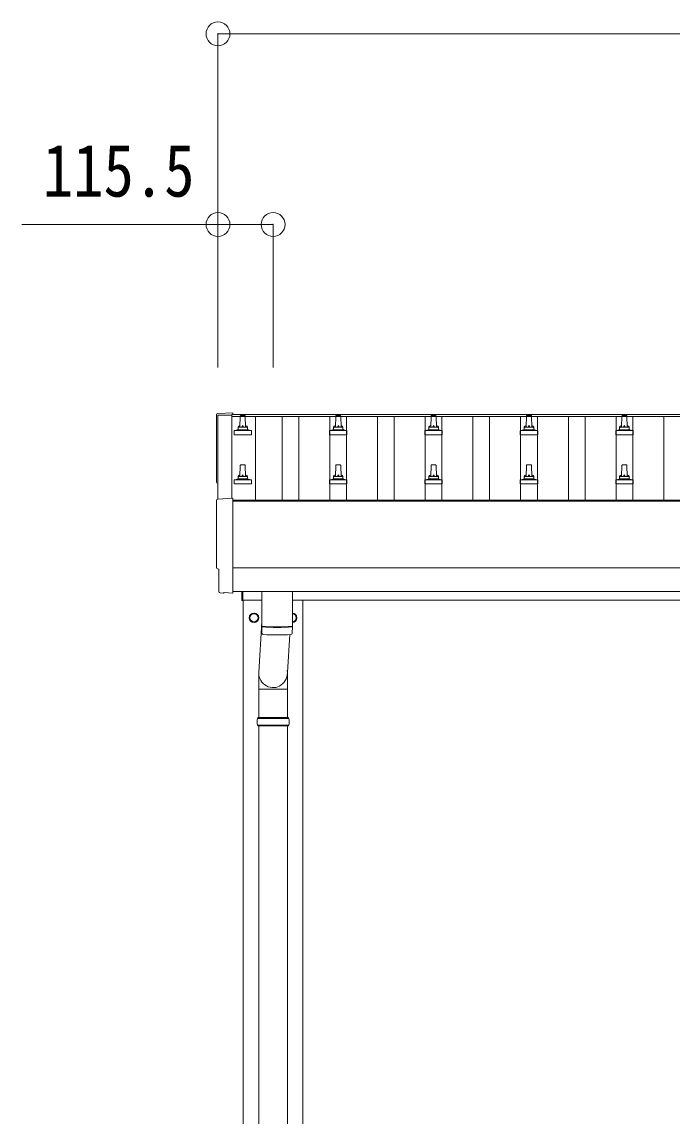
# Model space of a CAD drawing. Units: millimetres at full size, sheet at 1:50; details may follow other scales. Extents: x -14053 to 14053, y -9700 to 9700.
# Drawn here: x -10314 to -8951, y 2114 to 4409 of the extents above; entities that cross this region are included whole.
import ezdxf
from ezdxf.enums import TextEntityAlignment as Align

# ---------------------------------------------------------------- set-up
doc = ezdxf.new("R2010")
doc.units = ezdxf.units.MM
doc.header["$LTSCALE"] = 50
doc.header["$PDMODE"] = 32
doc.header["$PDSIZE"] = 50
for name, color, linetype, lineweight in [('0-2_建具', 4, 'Continuous', 9), ('0-5_仕上げ', 5, 'Continuous', 5), ('0-8_外構', 6, 'Continuous', 9), ('0-9_敷地', 7, 'Continuous', 9)]:
    doc.layers.add(name, color=color, linetype=linetype, lineweight=lineweight)
doc.styles.add('ＭＳ ゴシック', font='')
doc.styles.get('ＭＳ ゴシック').set_extended_font_data('MS Gothic')

msp = doc.modelspace()

# ---------------------------------------------------------------- linework, layer by layer
at = {"layer": '0-2_建具'}
for p, q in [((-9902.79, 3408.17), (-9902.79, 3584.21)), ((-9902.79, 3584.21), (-9873.79, 3584.21)), ((-9873.79, 3585.18), (-4473.29, 3585.18)), ((-9873.79, 3585.18), (-9873.79, 3581.59)), ((-9873.79, 3584.21), (-9873.79, 3409.69)), ((-9873.79, 3581.59), (-4450.79, 3581.59)), ((-9871.79, 3405.57), (-4473.29, 3405.57)), ((-9871.79, 3403.68), (-4450.79, 3403.68)), ((-4473.29, 3263.79), (-9871.79, 3263.79)), ((-9871.79, 3213.97), (-4473.29, 3213.97)), ((-9852.79, 3195.56), (-9852.79, 3213.87)), ((-9850.79, 3213.87), (-9850.79, 3195.56)), ((-9891.42, 3210.94), (-9898.34, 3211.3)), ((-9871.79, 3211.94), (-9871.79, 3210.94)), ((-9850.79, 3195.56), (-9852.79, 3195.56)), ((-9850.79, 3196.06), (-9810.79, 3196.06)), ((-9849.79, 3196.06), (-9849.79, 341.06)), ((-4465.79, 3196.06), (-9746.79, 3196.06)), ((-9724.79, 341.06), (-9724.79, 3196.06)), ((-9818.7, 3159.31), (-9818.8, 3159.31)), ((-9818.7, 3158.81), (-9818.8, 3158.81))]:
    msp.add_line(p, q, dxfattribs=at)
for points in [[(-9903.36, 3587.58), (-9871.79, 3589.23), (-9871.79, 3585.18)], [(-9903.36, 3408.14), (-9871.79, 3409.8), (-9871.79, 3211.94)], [(-9901.18, 3214.29), (-9901.18, 3261.32), (-9901.78, 3261.32)], [(-9890.68, 3211.21), (-9890.02, 3211.84), (-9871.79, 3210.94)], [(-9746.79, 3168.59), (-9738.79, 3163.97), (-9738.79, 3154.16), (-9746.79, 3149.54)]]:
    msp.add_lwpolyline(points, dxfattribs=at)
msp.add_lwpolyline([(-9827.29, 3168.88), (-9835.79, 3163.97), (-9835.79, 3154.16), (-9827.29, 3149.25), (-9818.79, 3154.16), (-9818.79, 3163.97)], close=True, dxfattribs=at)
for radius in [10, 8.5]:
    msp.add_circle((-9827.29, 3159.06), radius, dxfattribs=at)
for centre, radius, start, end in [((-9747.29, 3159.06), 10, 272.86598, 87.13402), ((-9827.29, 3159.06), 8.6, 171.25399, 188.74601), ((-9827.29, 3159.06), 8.6, 111.25399, 128.74601), ((-9827.29, 3159.06), 8.6, 231.25399, 248.74601), ((-9827.29, 3159.06), 8.6, 51.25399, 68.74601), ((-9827.29, 3159.06), 8.6, 291.25399, 308.74601), ((-9827.29, 3159.06), 8.6, 1.66581, 8.74601), ((-9827.29, 3159.06), 8.6, 351.25399, 358.33419), ((-9747.29, 3159.06), 8.5, 273.37229, 86.62771), ((-9747.29, 3159.06), 8.6, 51.25399, 68.74601), ((-9747.29, 3159.06), 8.6, 291.25399, 308.74601), ((-9747.29, 3159.06), 8.6, 351.25399, 8.74601)]:
    msp.add_arc(centre, radius, start, end, dxfattribs=at)
for centre, major_axis, ratio, start_param, end_param in [((-9903.21, 3584.58), (-3, 0), 0.99863, 4.7647489, 6.2979817), ((-14669.07, 3514.16), (4763.38, 0), 0.99863, 6.2686928, 6.2979817), ((-9901.78, 3445.16), (-4.41, 0), 0.99863, 6.2686928, 7.6252171), ((-9903.21, 3405.15), (-3, 0), 0.99863, 4.7647489, 6.2979817), ((-14669.07, 3334.72), (4763.38, 0), 0.99863, 6.2686928, 6.2979817), ((-9901.78, 3265.72), (-4.41, 0), 0.99863, 6.2686928, 7.8539816), ((-9898.18, 3214.3), (-2.18, -2.07), 0.9974, 5.5252311, 7.0411395), ((-9891.37, 3211.94), (-0.727, -0.69), 0.9974, 0.7579542, 1.5707963)]:
    msp.add_ellipse(centre, major_axis=major_axis, ratio=ratio, start_param=start_param, end_param=end_param, dxfattribs=at)
at = {"layer": '0-5_仕上げ'}
for p, q in [((-9856.79, 3558.66), (-9856.07, 3582.18)), ((-9855.07, 3583.16), (-9846.52, 3583.16)), ((-9845.52, 3582.18), (-9844.79, 3558.66)), ((-9656.79, 3558.66), (-9656.07, 3582.18)), ((-9655.07, 3583.16), (-9646.52, 3583.16)), ((-9645.52, 3582.18), (-9644.79, 3558.66)), ((-9456.79, 3558.66), (-9456.07, 3582.18)), ((-9455.07, 3583.16), (-9446.52, 3583.16)), ((-9445.52, 3582.18), (-9444.79, 3558.66)), ((-9256.79, 3558.66), (-9256.07, 3582.18)), ((-9255.07, 3583.16), (-9246.52, 3583.16)), ((-9245.52, 3582.18), (-9244.79, 3558.66)), ((-9056.79, 3558.66), (-9056.07, 3582.18)), ((-9055.07, 3583.16), (-9046.52, 3583.16)), ((-9045.52, 3582.18), (-9044.79, 3558.66)), ((-9860.79, 3554.45), (-9860.79, 3558.66)), ((-9859.79, 3558.66), (-9841.79, 3558.66)), ((-9840.79, 3554.45), (-9840.79, 3558.66)), ((-9660.79, 3554.45), (-9660.79, 3558.66)), ((-9659.79, 3558.66), (-9641.79, 3558.66)), ((-9640.79, 3554.45), (-9640.79, 3558.66)), ((-9460.79, 3554.45), (-9460.79, 3558.66)), ((-9459.79, 3558.66), (-9441.79, 3558.66)), ((-9440.79, 3554.45), (-9440.79, 3558.66)), ((-9260.79, 3554.45), (-9260.79, 3558.66)), ((-9259.79, 3558.66), (-9241.79, 3558.66)), ((-9240.79, 3554.45), (-9240.79, 3558.66)), ((-9060.79, 3554.45), (-9060.79, 3558.66)), ((-9059.79, 3558.66), (-9041.79, 3558.66)), ((-9040.79, 3554.45), (-9040.79, 3558.66)), ((-9869.04, 3543.16), (-9869.04, 3550.87)), ((-9832.54, 3543.16), (-9869.04, 3543.16)), ((-9868.66, 3551.66), (-9832.92, 3551.66)), ((-9868.28, 3551.84), (-9861.56, 3553.47)), ((-9861.17, 3553.66), (-9840.41, 3553.66)), ((-9833.31, 3551.84), (-9840.03, 3553.47)), ((-9832.54, 3543.16), (-9832.54, 3550.87)), ((-9669.04, 3543.16), (-9669.04, 3550.87)), ((-9632.54, 3543.16), (-9669.04, 3543.16)), ((-9668.66, 3551.66), (-9632.92, 3551.66)), ((-9668.28, 3551.84), (-9661.56, 3553.47)), ((-9661.17, 3553.66), (-9640.41, 3553.66)), ((-9633.31, 3551.84), (-9640.03, 3553.47)), ((-9632.54, 3543.16), (-9632.54, 3550.87)), ((-9469.04, 3543.16), (-9469.04, 3550.87)), ((-9432.54, 3543.16), (-9469.04, 3543.16)), ((-9468.66, 3551.66), (-9432.92, 3551.66)), ((-9468.28, 3551.84), (-9461.56, 3553.47)), ((-9461.17, 3553.66), (-9440.41, 3553.66)), ((-9433.31, 3551.84), (-9440.03, 3553.47)), ((-9432.54, 3543.16), (-9432.54, 3550.87)), ((-9269.04, 3543.16), (-9269.04, 3550.87)), ((-9232.54, 3543.16), (-9269.04, 3543.16)), ((-9268.66, 3551.66), (-9232.92, 3551.66)), ((-9268.28, 3551.84), (-9261.56, 3553.47)), ((-9261.17, 3553.66), (-9240.41, 3553.66)), ((-9233.31, 3551.84), (-9240.03, 3553.47)), ((-9232.54, 3543.16), (-9232.54, 3550.87)), ((-9069.04, 3543.16), (-9069.04, 3550.87)), ((-9032.54, 3543.16), (-9069.04, 3543.16)), ((-9068.66, 3551.66), (-9032.92, 3551.66)), ((-9068.28, 3551.84), (-9061.56, 3553.47)), ((-9061.17, 3553.66), (-9040.41, 3553.66)), ((-9033.31, 3551.84), (-9040.03, 3553.47)), ((-9032.54, 3543.16), (-9032.54, 3550.87)), ((-9856.79, 3455.33), (-9856.07, 3478.85)), ((-9855.07, 3479.83), (-9846.52, 3479.83)), ((-9845.52, 3478.85), (-9844.79, 3455.33)), ((-9656.79, 3455.33), (-9656.07, 3478.85)), ((-9655.07, 3479.83), (-9646.52, 3479.83)), ((-9645.52, 3478.85), (-9644.79, 3455.33)), ((-9456.79, 3455.33), (-9456.07, 3478.85)), ((-9455.07, 3479.83), (-9446.52, 3479.83)), ((-9445.52, 3478.85), (-9444.79, 3455.33)), ((-9256.79, 3455.33), (-9256.07, 3478.85)), ((-9255.07, 3479.83), (-9246.52, 3479.83)), ((-9245.52, 3478.85), (-9244.79, 3455.33)), ((-9056.79, 3455.33), (-9056.07, 3478.85)), ((-9055.07, 3479.83), (-9046.52, 3479.83)), ((-9045.52, 3478.85), (-9044.79, 3455.33)), ((-9869.04, 3439.83), (-9869.04, 3447.54)), ((-9868.66, 3448.33), (-9832.92, 3448.33)), ((-9868.28, 3448.51), (-9861.56, 3450.14)), ((-9861.17, 3450.33), (-9840.41, 3450.33)), ((-9860.79, 3451.11), (-9860.79, 3455.33)), ((-9859.79, 3455.33), (-9841.79, 3455.33)), ((-9840.79, 3451.11), (-9840.79, 3455.33)), ((-9833.31, 3448.51), (-9840.03, 3450.14)), ((-9832.54, 3439.83), (-9832.54, 3447.54)), ((-9669.04, 3439.83), (-9669.04, 3447.54)), ((-9668.66, 3448.33), (-9632.92, 3448.33)), ((-9668.28, 3448.51), (-9661.56, 3450.14)), ((-9661.17, 3450.33), (-9640.41, 3450.33)), ((-9660.79, 3451.11), (-9660.79, 3455.33)), ((-9659.79, 3455.33), (-9641.79, 3455.33)), ((-9640.79, 3451.11), (-9640.79, 3455.33)), ((-9633.31, 3448.51), (-9640.03, 3450.14)), ((-9632.54, 3439.83), (-9632.54, 3447.54)), ((-9469.04, 3439.83), (-9469.04, 3447.54)), ((-9468.66, 3448.33), (-9432.92, 3448.33)), ((-9468.28, 3448.51), (-9461.56, 3450.14)), ((-9461.17, 3450.33), (-9440.41, 3450.33)), ((-9460.79, 3451.11), (-9460.79, 3455.33)), ((-9459.79, 3455.33), (-9441.79, 3455.33)), ((-9440.79, 3451.11), (-9440.79, 3455.33)), ((-9433.31, 3448.51), (-9440.03, 3450.14)), ((-9432.54, 3439.83), (-9432.54, 3447.54)), ((-9269.04, 3439.83), (-9269.04, 3447.54)), ((-9268.66, 3448.33), (-9232.92, 3448.33)), ((-9268.28, 3448.51), (-9261.56, 3450.14)), ((-9261.17, 3450.33), (-9240.41, 3450.33)), ((-9260.79, 3451.11), (-9260.79, 3455.33)), ((-9259.79, 3455.33), (-9241.79, 3455.33)), ((-9240.79, 3451.11), (-9240.79, 3455.33)), ((-9233.31, 3448.51), (-9240.03, 3450.14)), ((-9232.54, 3439.83), (-9232.54, 3447.54)), ((-9069.04, 3439.83), (-9069.04, 3447.54)), ((-9068.66, 3448.33), (-9032.92, 3448.33)), ((-9068.28, 3448.51), (-9061.56, 3450.14)), ((-9061.17, 3450.33), (-9040.41, 3450.33)), ((-9060.79, 3451.11), (-9060.79, 3455.33)), ((-9059.79, 3455.33), (-9041.79, 3455.33)), ((-9040.79, 3451.11), (-9040.79, 3455.33)), ((-9033.31, 3448.51), (-9040.03, 3450.14)), ((-9032.54, 3439.83), (-9032.54, 3447.54)), ((-9832.54, 3439.83), (-9869.04, 3439.83)), ((-9632.54, 3439.83), (-9669.04, 3439.83)), ((-9432.54, 3439.83), (-9469.04, 3439.83)), ((-9232.54, 3439.83), (-9269.04, 3439.83)), ((-9032.54, 3439.83), (-9069.04, 3439.83))]:
    msp.add_line(p, q, dxfattribs=at)
at = {"layer": '0-5_仕上げ', "color": 4, "lineweight": 9}
for p, q in [((-9824.29, 3581.59), (-9824.29, 3405.57)), ((-9768.29, 3405.57), (-9768.29, 3581.59)), ((-9733.29, 3405.57), (-9733.29, 3581.59)), ((-9668.29, 3405.57), (-9668.29, 3581.59)), ((-9633.29, 3405.57), (-9633.29, 3581.59)), ((-9568.29, 3405.57), (-9568.29, 3581.59)), ((-9533.29, 3405.57), (-9533.29, 3581.59)), ((-9468.29, 3405.57), (-9468.29, 3581.59)), ((-9433.29, 3405.57), (-9433.29, 3581.59)), ((-9368.29, 3405.57), (-9368.29, 3581.59)), ((-9333.29, 3405.57), (-9333.29, 3581.59)), ((-9268.29, 3405.57), (-9268.29, 3581.59)), ((-9233.29, 3405.57), (-9233.29, 3581.59)), ((-9168.29, 3405.57), (-9168.29, 3581.59)), ((-9133.29, 3405.57), (-9133.29, 3581.59)), ((-9068.29, 3405.57), (-9068.29, 3581.59)), ((-9033.29, 3405.57), (-9033.29, 3581.59)), ((-8968.29, 3405.57), (-8968.29, 3581.59))]:
    msp.add_line(p, q, dxfattribs=at)
at = {"layer": '0-5_仕上げ'}
for centre, radius, start, end in [((-9855.07, 3582.16), 1, 90, 178.60509), ((-9846.52, 3582.16), 1, 1.39491, 90), ((-9655.07, 3582.16), 1, 90, 178.60509), ((-9646.52, 3582.16), 1, 1.39491, 90), ((-9455.07, 3582.16), 1, 90, 178.60509), ((-9446.52, 3582.16), 1, 1.39491, 90), ((-9255.07, 3582.16), 1, 90, 178.60509), ((-9246.52, 3582.16), 1, 1.39491, 90), ((-9055.07, 3582.16), 1, 90, 178.60509), ((-9046.52, 3582.16), 1, 1.39491, 90), ((-9856.71, 3558.02), 4.13, 90, 171.17633), ((-9859.79, 3557.66), 1, 90, 180), ((-9847.46, 3558.66), 4.83, 133.60282, 180), ((-9854.13, 3558.66), 4.83, 0, 46.39718), ((-9844.88, 3558.02), 4.13, 8.82367, 90), ((-9841.79, 3557.66), 1, 0, 90), ((-9656.71, 3558.02), 4.13, 90, 171.17633), ((-9659.79, 3557.66), 1, 90, 180), ((-9647.46, 3558.66), 4.83, 133.60282, 180), ((-9654.13, 3558.66), 4.83, 0, 46.39718), ((-9644.88, 3558.02), 4.13, 8.82367, 90), ((-9641.79, 3557.66), 1, 0, 90), ((-9456.71, 3558.02), 4.13, 90, 171.17633), ((-9459.79, 3557.66), 1, 90, 180), ((-9447.46, 3558.66), 4.83, 133.60282, 180), ((-9454.13, 3558.66), 4.83, 0, 46.39718), ((-9444.88, 3558.02), 4.13, 8.82367, 90), ((-9441.79, 3557.66), 1, 0, 90), ((-9256.71, 3558.02), 4.13, 90, 171.17633), ((-9259.79, 3557.66), 1, 90, 180), ((-9247.46, 3558.66), 4.83, 133.60282, 180), ((-9254.13, 3558.66), 4.83, 0, 46.39718), ((-9244.88, 3558.02), 4.13, 8.82367, 90), ((-9241.79, 3557.66), 1, 0, 90), ((-9056.71, 3558.02), 4.13, 90, 171.17633), ((-9059.79, 3557.66), 1, 90, 180), ((-9047.46, 3558.66), 4.83, 133.60282, 180), ((-9054.13, 3558.66), 4.83, 0, 46.39718), ((-9044.88, 3558.02), 4.13, 8.82367, 90), ((-9041.79, 3557.66), 1, 0, 90), ((-9868.04, 3550.87), 1, 103.62699, 180), ((-9861.79, 3554.45), 1, 283.62699, 0), ((-9839.79, 3554.45), 1, 180, 256.37301), ((-9833.54, 3550.87), 1, 0, 76.37301), ((-9668.04, 3550.87), 1, 103.62699, 180), ((-9661.79, 3554.45), 1, 283.62699, 0), ((-9639.79, 3554.45), 1, 180, 256.37301), ((-9633.54, 3550.87), 1, 0, 76.37301), ((-9468.04, 3550.87), 1, 103.62699, 180), ((-9461.79, 3554.45), 1, 283.62699, 0), ((-9439.79, 3554.45), 1, 180, 256.37301), ((-9433.54, 3550.87), 1, 0, 76.37301), ((-9268.04, 3550.87), 1, 103.62699, 180), ((-9261.79, 3554.45), 1, 283.62699, 0), ((-9239.79, 3554.45), 1, 180, 256.37301), ((-9233.54, 3550.87), 1, 0, 76.37301), ((-9068.04, 3550.87), 1, 103.62699, 180), ((-9061.79, 3554.45), 1, 283.62699, 0), ((-9039.79, 3554.45), 1, 180, 256.37301), ((-9033.54, 3550.87), 1, 0, 76.37301), ((-9855.07, 3478.83), 1, 90, 178.60509), ((-9846.52, 3478.83), 1, 1.39491, 90), ((-9655.07, 3478.83), 1, 90, 178.60509), ((-9646.52, 3478.83), 1, 1.39491, 90), ((-9455.07, 3478.83), 1, 90, 178.60509), ((-9446.52, 3478.83), 1, 1.39491, 90), ((-9255.07, 3478.83), 1, 90, 178.60509), ((-9246.52, 3478.83), 1, 1.39491, 90), ((-9055.07, 3478.83), 1, 90, 178.60509), ((-9046.52, 3478.83), 1, 1.39491, 90), ((-9868.04, 3447.54), 1, 103.62699, 180), ((-9861.79, 3451.11), 1, 283.62699, 0), ((-9856.71, 3454.69), 4.13, 90, 171.17633), ((-9859.79, 3454.33), 1, 90, 180), ((-9847.46, 3455.33), 4.83, 133.60282, 180), ((-9854.13, 3455.33), 4.83, 0, 46.39718), ((-9844.88, 3454.69), 4.13, 8.82367, 90), ((-9841.79, 3454.33), 1, 0, 90), ((-9839.79, 3451.11), 1, 180, 256.37301), ((-9833.54, 3447.54), 1, 0, 76.37301), ((-9668.04, 3447.54), 1, 103.62699, 180), ((-9661.79, 3451.11), 1, 283.62699, 0), ((-9656.71, 3454.69), 4.13, 90, 171.17633), ((-9659.79, 3454.33), 1, 90, 180), ((-9647.46, 3455.33), 4.83, 133.60282, 180), ((-9654.13, 3455.33), 4.83, 0, 46.39718), ((-9644.88, 3454.69), 4.13, 8.82367, 90), ((-9641.79, 3454.33), 1, 0, 90), ((-9639.79, 3451.11), 1, 180, 256.37301), ((-9633.54, 3447.54), 1, 0, 76.37301), ((-9468.04, 3447.54), 1, 103.62699, 180), ((-9461.79, 3451.11), 1, 283.62699, 0), ((-9456.71, 3454.69), 4.13, 90, 171.17633), ((-9459.79, 3454.33), 1, 90, 180), ((-9447.46, 3455.33), 4.83, 133.60282, 180), ((-9454.13, 3455.33), 4.83, 0, 46.39718), ((-9444.88, 3454.69), 4.13, 8.82367, 90), ((-9441.79, 3454.33), 1, 0, 90), ((-9439.79, 3451.11), 1, 180, 256.37301), ((-9433.54, 3447.54), 1, 0, 76.37301), ((-9268.04, 3447.54), 1, 103.62699, 180), ((-9261.79, 3451.11), 1, 283.62699, 0), ((-9256.71, 3454.69), 4.13, 90, 171.17633), ((-9259.79, 3454.33), 1, 90, 180), ((-9247.46, 3455.33), 4.83, 133.60282, 180), ((-9254.13, 3455.33), 4.83, 0, 46.39718), ((-9244.88, 3454.69), 4.13, 8.82367, 90), ((-9241.79, 3454.33), 1, 0, 90), ((-9239.79, 3451.11), 1, 180, 256.37301), ((-9233.54, 3447.54), 1, 0, 76.37301), ((-9068.04, 3447.54), 1, 103.62699, 180), ((-9061.79, 3451.11), 1, 283.62699, 0), ((-9056.71, 3454.69), 4.13, 90, 171.17633), ((-9059.79, 3454.33), 1, 90, 180), ((-9047.46, 3455.33), 4.83, 133.60282, 180), ((-9054.13, 3455.33), 4.83, 0, 46.39718), ((-9044.88, 3454.69), 4.13, 8.82367, 90), ((-9041.79, 3454.33), 1, 0, 90), ((-9039.79, 3451.11), 1, 180, 256.37301), ((-9033.54, 3447.54), 1, 0, 76.37301)]:
    msp.add_arc(centre, radius, start, end, dxfattribs=at)
at = {"layer": '0-8_外構'}
for p, q in [((-9902.79, 4384.18), (-9902.79, 3684.18)), ((-2598.79, 4384.18), (-9902.79, 4384.18)), ((-9902.79, 3984.18), (-10313.9, 3984.18)), ((-9902.79, 3984.18), (-9902.79, 3684.18)), ((-9902.79, 3984.18), (-9787.29, 3984.18)), ((-9787.29, 3984.18), (-9787.29, 3684.18))]:
    msp.add_line(p, q, dxfattribs=at)
for p in [(-9902.79, 4384.18), (-9902.79, 3984.18), (-9787.29, 3984.18)]:
    msp.add_point(p, dxfattribs=at)
at = {"layer": '0-9_敷地'}
for p, q in [((-9810.79, 3213.97), (-9810.79, 3140.91)), ((-9746.79, 3213.97), (-9746.79, 3140.91)), ((-9810.79, 3150.49), (-9817.35, 3044.02)), ((-9810.6, 3126.93), (-9810.82, 3139.91)), ((-9806.32, 3140.63), (-9806.3, 3139.63)), ((-9752.33, 3123.64), (-9757.24, 3044.02)), ((-9751.27, 3140.63), (-9751.29, 3139.63)), ((-9746.76, 3139.91), (-9746.99, 3126.93)), ((-9817.44, 3009.36), (-9817.44, 3044.02)), ((-9757.14, 3009.36), (-9757.14, 3044.02)), ((-9817.44, 3009.36), (-9787.29, 3009.36)), ((-9817.29, 3009.36), (-9817.29, 2950.06)), ((-9757.14, 3009.36), (-9787.29, 3009.36)), ((-9757.29, 3009.36), (-9757.29, 2950.06)), ((-9754.29, 2948.06), (-9820.29, 2948.06)), ((-9755.29, 2950.06), (-9819.29, 2950.06)), ((-9819.29, 2950.06), (-9819.29, 2948.06)), ((-9755.29, 2950.06), (-9755.29, 2948.06)), ((-9754.29, 2934.06), (-9820.29, 2934.06)), ((-9819.29, 2932.06), (-9819.29, 2934.06)), ((-9755.29, 2932.06), (-9819.29, 2932.06)), ((-9817.29, 2932.06), (-9817.29, 2000.06)), ((-9757.29, 2932.06), (-9757.29, 2000.06)), ((-9755.29, 2932.06), (-9755.29, 2934.06))]:
    msp.add_line(p, q, dxfattribs=at)
for centre, radius, start, end in [((-9778.79, 3620.65), 480.8, 266.18381, 273.81619), ((-9778.79, 3619.65), 480.8, 266.18381, 273.81619), ((-9807.17, 3127.17), 3.43, 183.91307, 262.91645), ((-9778.8, 3642.63), 519.67, 266.82357, 273.17802), ((-9750.41, 3127.16), 3.43, 277.00994, 356.09787), ((-9771.54, 2941.06), 49.25, 171.82876, 180.00002), ((-9771.54, 2941.06), 49.25, 180.00002, 188.17127), ((-9803.04, 2941.06), 49.25, 359.99998, 8.17124), ((-9803.04, 2941.06), 49.25, 351.82873, 359.99998)]:
    msp.add_arc(centre, radius, start, end, dxfattribs=at)
msp.add_ellipse((-9787.29, 3044.02), major_axis=(0, -31.56), ratio=0.952301, start_param=4.712389, end_param=7.9831455, dxfattribs=at)

# ---------------------------------------------------------------- texts
at = {"layer": '0-8_外構', "color": 7, "style": 'ＭＳ ゴシック', "width": 0.85}
msp.add_text('115.5', height=110, dxfattribs=at).set_placement((-10270.02, 4009.61), align=Align.BOTTOM_LEFT)

doc.saveas('drawing.dxf')
